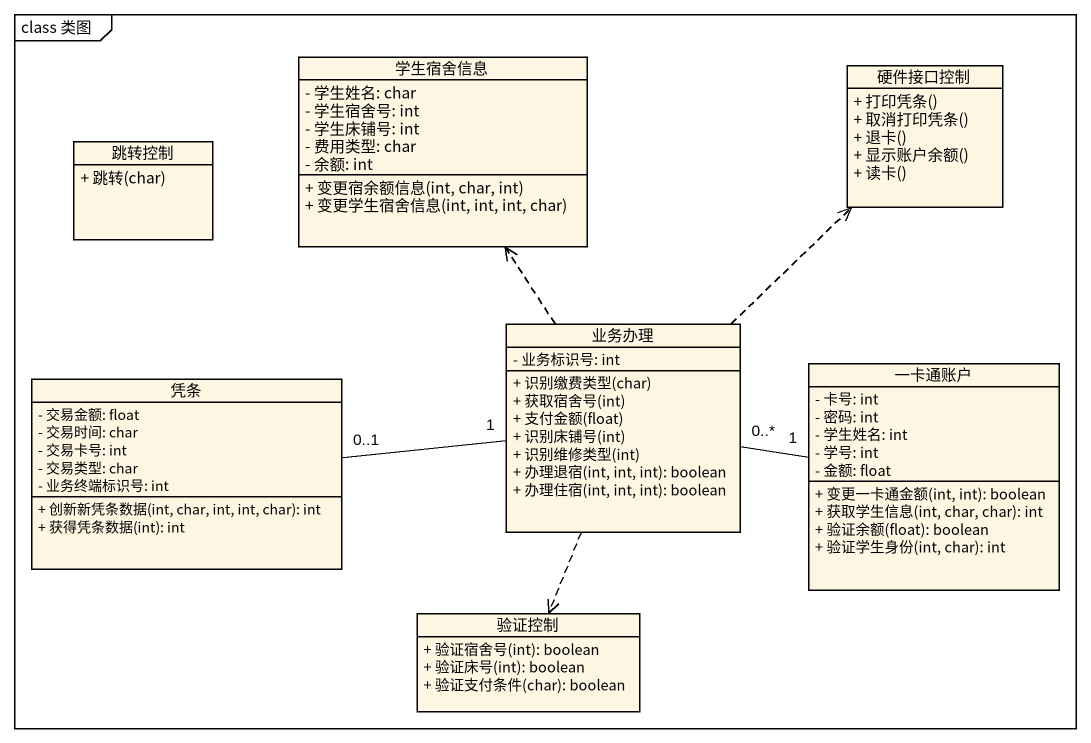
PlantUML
@startuml
mainframe class 类图
hide circle
hide empty members
skinparam classAttributeIconSize 0
class 学生宿舍信息 {
  - 学生姓名: char
  - 学生宿舍号: int
  - 学生床铺号: int
  - 费用类型: char
  - 余额: int
  + 变更宿余额信息(int, char, int)
  + 变更学生宿舍信息(int, int, int, char)
}
class 硬件接口控制 {
  + 打印凭条()
  + 取消打印凭条()
  + 退卡()
  + 显示账户余额()
  + 读卡()
}
class 跳转控制 {
  + 跳转(char)
}
class 业务办理 {
  - 业务标识号: int
  + 识别缴费类型(char)
  + 获取宿舍号(int)
  + 支付金额(float)
  + 识别床铺号(int)
  + 识别维修类型(int)
  + 办理退宿(int, int, int): boolean
  + 办理住宿(int, int, int): boolean
}
class 凭条 {
  - 交易金额: float
  - 交易时间: char
  - 交易卡号: int
  - 交易类型: char
  - 业务终端标识号: int
  + 创新新凭条数据(int, char, int, int, char): int
  + 获得凭条数据(int): int
}
class 一卡通账户 {
  - 卡号: int
  - 密码: int
  - 学生姓名: int
  - 学号: int
  - 金额: float
  + 变更一卡通金额(int, int): boolean
  + 获取学生信息(int, char, char): int
  + 验证余额(float): boolean
  + 验证学生身份(int, char): int
}
class 验证控制 {
  + 验证宿舍号(int): boolean
  + 验证床号(int): boolean
  + 验证支付条件(char): boolean
}
业务办理 .up.> 学生宿舍信息
业务办理 .up.> 硬件接口控制
业务办理 "1" -left- "0..1" 凭条
业务办理 "0..*" -right- "1" 一卡通账户
业务办理 ..> 验证控制
@enduml
